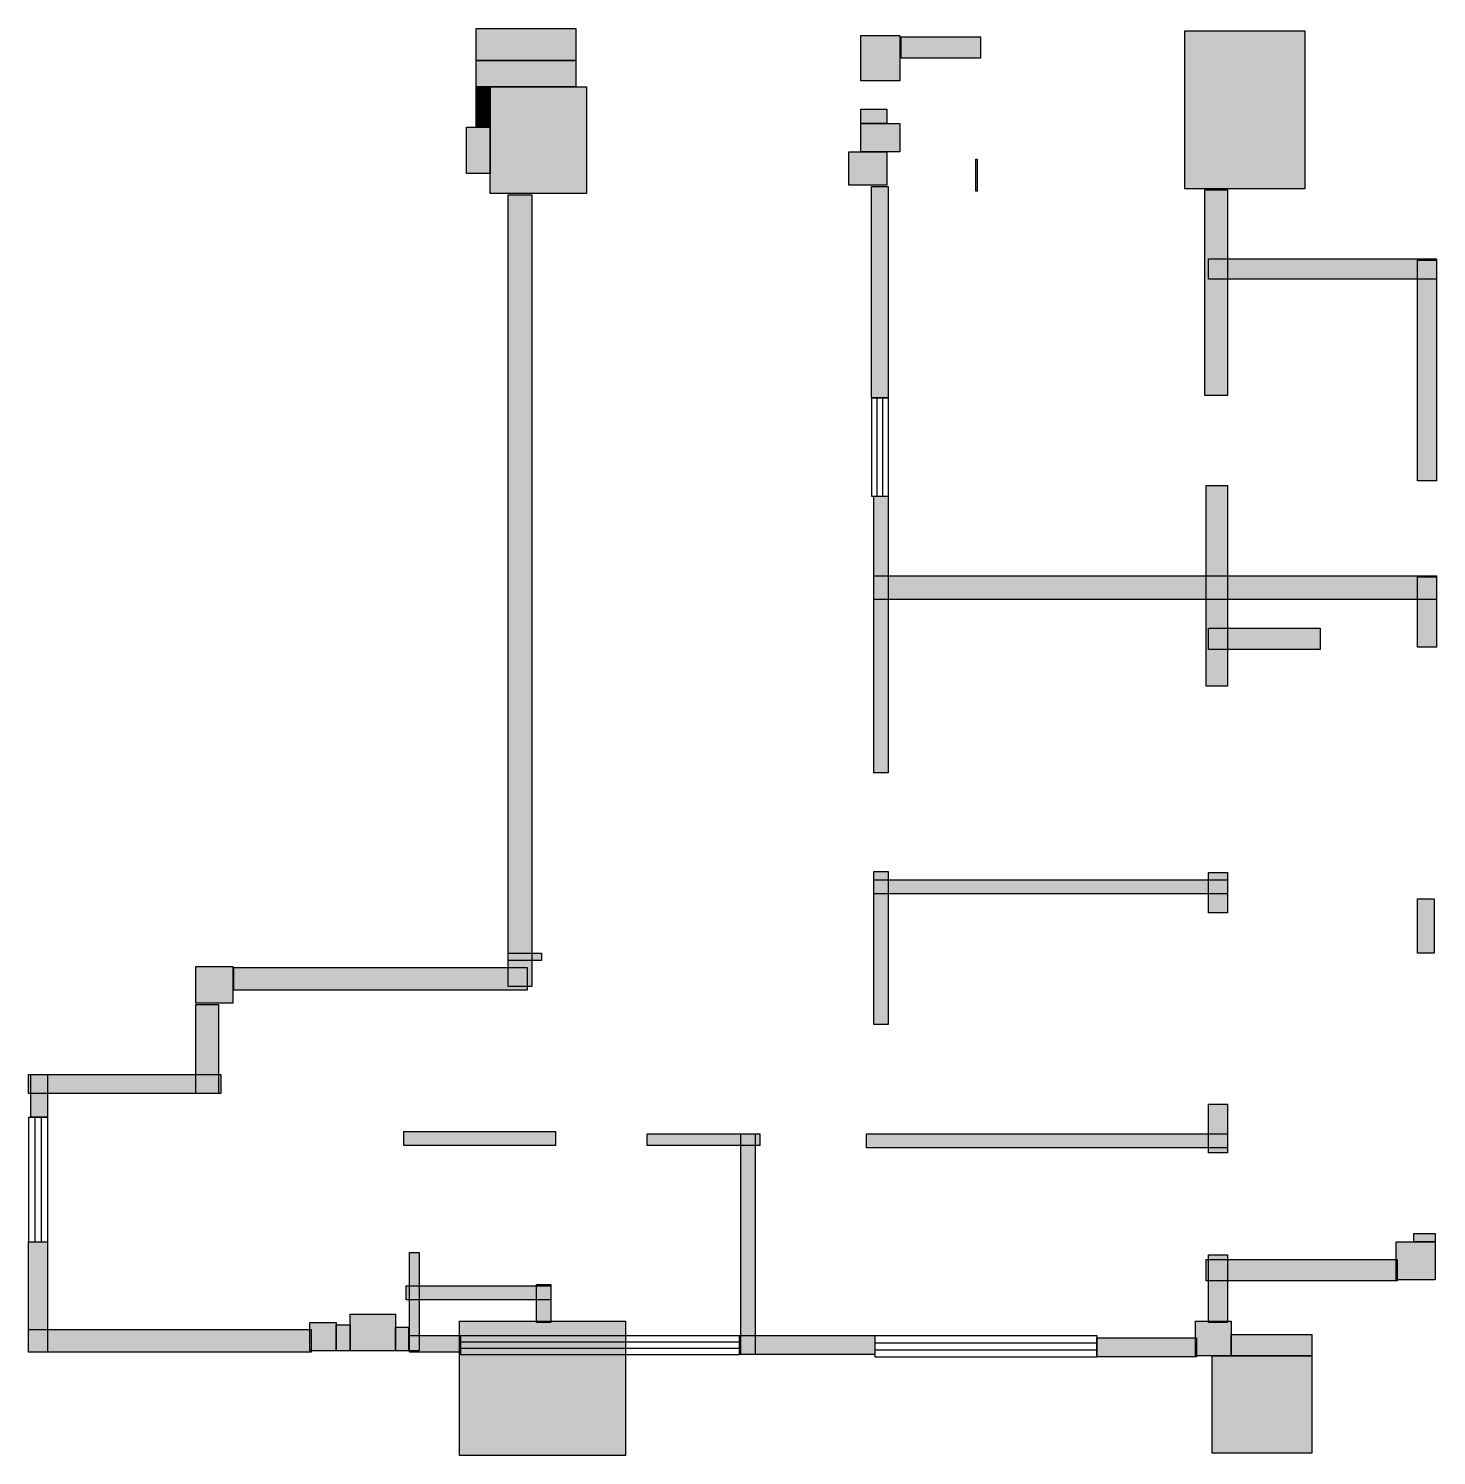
# Model space of a CAD drawing. Header units: centimetres. Extents: x 18 to 1062, y 21 to 1079.
import ezdxf

# ---------------------------------------------------------------- set-up
doc = ezdxf.new("R2010")
doc.units = ezdxf.units.CM
doc.layers.add('WALL', color=7, linetype='Continuous')
doc.layers.add('WINDOW', color=5, linetype='Continuous')

msp = doc.modelspace()

# ---------------------------------------------------------------- hatches: boundary and pattern name
at = {"layer": 'WALL'}
h = msp.add_hatch(color=256, dxfattribs=at)
h.dxf.hatch_style = 1
h.paths.add_polyline_path([(350.24, 1078.88), (424.16, 1078.88), (424.16, 1055.12), (350.24, 1055.12)])
h = msp.add_hatch(color=256, dxfattribs=at)
h.dxf.hatch_style = 1
h.paths.add_polyline_path([(635.36, 1073.6), (664.4, 1073.6), (664.4, 1040.16), (635.36, 1040.16)])
h = msp.add_hatch(color=256, dxfattribs=at)
h.dxf.hatch_style = 1
h.paths.add_polyline_path([(665.28, 1072.72), (724.24, 1072.72), (724.24, 1056.88), (665.28, 1056.88)])
h = msp.add_hatch(color=256, dxfattribs=at)
h.dxf.hatch_style = 1
h.paths.add_polyline_path([(875.6, 1077.12), (964.48, 1077.12), (964.48, 960.08), (875.6, 960.08)])
h = msp.add_hatch(color=256, dxfattribs=at)
h.dxf.hatch_style = 1
h.paths.add_polyline_path([(350.24, 1055.12), (424.16, 1055.12), (424.16, 1035.76), (350.24, 1035.76)])
h = msp.add_hatch(color=256, dxfattribs=at)
h.dxf.hatch_style = 1
h.paths.add_polyline_path([(350.24, 1035.76), (360.8, 1035.76), (360.8, 1023.44), (350.24, 1023.44)])
h = msp.add_hatch(color=256, dxfattribs=at)
h.dxf.hatch_style = 1
h.paths.add_polyline_path([(360.8, 1035.76), (432.08, 1035.76), (432.08, 956.56), (360.8, 956.56)])
h = msp.add_hatch(color=256, dxfattribs=at)
h.dxf.hatch_style = 1
h.paths.add_polyline_path([(350.24, 1023.44), (360.8, 1023.44), (360.8, 1013.76), (350.24, 1013.76)])
h = msp.add_hatch(color=256, dxfattribs=at)
h.dxf.hatch_style = 1
h.paths.add_polyline_path([(635.36, 1019.04), (654.72, 1019.04), (654.72, 1008.48), (635.36, 1008.48)])
h = msp.add_hatch(color=256, dxfattribs=at)
h.dxf.hatch_style = 1
h.paths.add_polyline_path([(343.2, 1005.84), (360.8, 1005.84), (360.8, 971.52), (343.2, 971.52)])
h = msp.add_hatch(color=256, dxfattribs=at)
h.dxf.hatch_style = 1
h.paths.add_polyline_path([(350.24, 1013.76), (360.8, 1013.76), (360.8, 1005.84), (350.24, 1005.84)])
h = msp.add_hatch(color=256, dxfattribs=at)
h.dxf.hatch_style = 1
h.paths.add_polyline_path([(635.36, 1008.48), (664.4, 1008.48), (664.4, 987.36), (635.36, 987.36)])
h = msp.add_hatch(color=256, dxfattribs=at)
h.dxf.hatch_style = 1
h.paths.add_polyline_path([(626.56, 987.36), (654.72, 987.36), (654.72, 962.72), (626.56, 962.72)])
h = msp.add_hatch(color=256, dxfattribs=at)
h.dxf.hatch_style = 1
h.paths.add_polyline_path([(720.72, 982.08), (721.6, 982.08), (721.6, 958.32), (720.72, 958.32)])
h = msp.add_hatch(color=256, dxfattribs=at)
h.dxf.hatch_style = 1
h.paths.add_polyline_path([(374, 955.68), (391.6, 955.68), (391.6, 368.72), (374, 368.72)])
h = msp.add_hatch(color=256, dxfattribs=at)
h.dxf.hatch_style = 1
h.paths.add_polyline_path([(643.28, 961.84), (655.6, 961.84), (655.6, 805.2), (643.28, 805.2)])
h = msp.add_hatch(color=256, dxfattribs=at)
h.dxf.hatch_style = 1
h.paths.add_polyline_path([(890.56, 959.2), (907.28, 959.2), (907.28, 806.96), (890.56, 806.96)])
h = msp.add_hatch(color=256, dxfattribs=at)
h.dxf.hatch_style = 1
h.paths.add_polyline_path([(893.2, 908.16), (1062.16, 908.16), (1062.16, 893.2), (893.2, 893.2)])
h = msp.add_hatch(color=256, dxfattribs=at)
h.dxf.hatch_style = 1
h.paths.add_polyline_path([(1048.08, 907.28), (1062.16, 907.28), (1062.16, 743.6), (1048.08, 743.6)])
h = msp.add_hatch(color=256, dxfattribs=at)
h.dxf.hatch_style = 1
h.paths.add_polyline_path([(645.04, 732.16), (655.6, 732.16), (655.6, 527.12), (645.04, 527.12)])
h = msp.add_hatch(color=256, dxfattribs=at)
h.dxf.hatch_style = 1
h.paths.add_polyline_path([(891.44, 740.08), (907.28, 740.08), (907.28, 591.36), (891.44, 591.36)])
h = msp.add_hatch(color=256, dxfattribs=at)
h.dxf.hatch_style = 1
h.paths.add_polyline_path([(645.04, 673.2), (1062.16, 673.2), (1062.16, 655.6), (645.04, 655.6)])
h = msp.add_hatch(color=256, dxfattribs=at)
h.dxf.hatch_style = 1
h.paths.add_polyline_path([(1048.08, 672.32), (1062.16, 672.32), (1062.16, 620.4), (1048.08, 620.4)])
h = msp.add_hatch(color=256, dxfattribs=at)
h.dxf.hatch_style = 1
h.paths.add_polyline_path([(893.2, 634.48), (975.92, 634.48), (975.92, 618.64), (893.2, 618.64)])
h = msp.add_hatch(color=256, dxfattribs=at)
h.dxf.hatch_style = 1
h.paths.add_polyline_path([(645.04, 454.08), (655.6, 454.08), (655.6, 340.56), (645.04, 340.56)])
h = msp.add_hatch(color=256, dxfattribs=at)
h.dxf.hatch_style = 1
h.paths.add_polyline_path([(645.04, 447.92), (907.28, 447.92), (907.28, 437.36), (645.04, 437.36)])
h = msp.add_hatch(color=256, dxfattribs=at)
h.dxf.hatch_style = 1
h.paths.add_polyline_path([(893.2, 453.2), (907.28, 453.2), (907.28, 423.28), (893.2, 423.28)])
h = msp.add_hatch(color=256, dxfattribs=at)
h.dxf.hatch_style = 1
h.paths.add_polyline_path([(1048.08, 433.84), (1060.4, 433.84), (1060.4, 393.36), (1048.08, 393.36)])
h = msp.add_hatch(color=256, dxfattribs=at)
h.dxf.hatch_style = 1
h.paths.add_polyline_path([(374, 393.36), (398.64, 393.36), (398.64, 388.08), (374, 388.08)])
h = msp.add_hatch(color=256, dxfattribs=at)
h.dxf.hatch_style = 1
h.paths.add_polyline_path([(142.56, 383.68), (169.84, 383.68), (169.84, 356.4), (142.56, 356.4)])
h = msp.add_hatch(color=256, dxfattribs=at)
h.dxf.hatch_style = 1
h.paths.add_polyline_path([(170.72, 382.8), (388.08, 382.8), (388.08, 366.08), (170.72, 366.08)])
h = msp.add_hatch(color=256, dxfattribs=at)
h.dxf.hatch_style = 1
h.paths.add_polyline_path([(142.56, 355.52), (159.28, 355.52), (159.28, 289.52), (142.56, 289.52)])
h = msp.add_hatch(color=256, dxfattribs=at)
h.dxf.hatch_style = 1
h.paths.add_polyline_path([(18.48, 303.6), (161.04, 303.6), (161.04, 289.52), (18.48, 289.52)])
h = msp.add_hatch(color=256, dxfattribs=at)
h.dxf.hatch_style = 1
h.paths.add_polyline_path([(20.24, 303.6), (32.56, 303.6), (32.56, 271.92), (20.24, 271.92)])
h = msp.add_hatch(color=256, dxfattribs=at)
h.dxf.hatch_style = 1
h.paths.add_polyline_path([(893.2, 281.6), (907.28, 281.6), (907.28, 245.52), (893.2, 245.52)])
h = msp.add_hatch(color=256, dxfattribs=at)
h.dxf.hatch_style = 1
h.paths.add_polyline_path([(296.56, 261.36), (409.2, 261.36), (409.2, 250.8), (296.56, 250.8)])
h = msp.add_hatch(color=256, dxfattribs=at)
h.dxf.hatch_style = 1
h.paths.add_polyline_path([(476.96, 259.6), (560.56, 259.6), (560.56, 250.8), (476.96, 250.8)])
h = msp.add_hatch(color=256, dxfattribs=at)
h.dxf.hatch_style = 1
h.paths.add_polyline_path([(546.48, 259.6), (557.04, 259.6), (557.04, 95.92), (546.48, 95.92)])
h = msp.add_hatch(color=256, dxfattribs=at)
h.dxf.hatch_style = 1
h.paths.add_polyline_path([(639.76, 259.6), (907.28, 259.6), (907.28, 249.04), (639.76, 249.04)])
h = msp.add_hatch(color=256, dxfattribs=at)
h.dxf.hatch_style = 1
h.paths.add_polyline_path([(1045.44, 185.68), (1061.28, 185.68), (1061.28, 179.52), (1045.44, 179.52)])
h = msp.add_hatch(color=256, dxfattribs=at)
h.dxf.hatch_style = 1
h.paths.add_polyline_path([(18.48, 179.52), (32.56, 179.52), (32.56, 97.68), (18.48, 97.68)])
h = msp.add_hatch(color=256, dxfattribs=at)
h.dxf.hatch_style = 1
h.paths.add_polyline_path([(300.96, 171.6), (308, 171.6), (308, 98.56), (300.96, 98.56)])
h = msp.add_hatch(color=256, dxfattribs=at)
h.dxf.hatch_style = 1
h.paths.add_polyline_path([(893.2, 169.84), (907.28, 169.84), (907.28, 119.68), (893.2, 119.68)])
h = msp.add_hatch(color=256, dxfattribs=at)
h.dxf.hatch_style = 1
h.paths.add_polyline_path([(1032.24, 179.52), (1061.28, 179.52), (1061.28, 151.36), (1032.24, 151.36)])
h = msp.add_hatch(color=256, dxfattribs=at)
h.dxf.hatch_style = 1
h.paths.add_polyline_path([(891.44, 166.32), (1033.12, 166.32), (1033.12, 150.48), (891.44, 150.48)])
h = msp.add_hatch(color=256, dxfattribs=at)
h.dxf.hatch_style = 1
h.paths.add_polyline_path([(298.32, 146.96), (405.68, 146.96), (405.68, 136.4), (298.32, 136.4)])
h = msp.add_hatch(color=256, dxfattribs=at)
h.dxf.hatch_style = 1
h.paths.add_polyline_path([(395.12, 147.84), (405.68, 147.84), (405.68, 119.68), (395.12, 119.68)])
h = msp.add_hatch(color=256, dxfattribs=at)
h.dxf.hatch_style = 1
h.paths.add_polyline_path([(227.04, 119.68), (246.4, 119.68), (246.4, 98.56), (227.04, 98.56)])
h = msp.add_hatch(color=256, dxfattribs=at)
h.dxf.hatch_style = 1
h.paths.add_polyline_path([(246.4, 117.92), (256.96, 117.92), (256.96, 98.56), (246.4, 98.56)])
h = msp.add_hatch(color=256, dxfattribs=at)
h.dxf.hatch_style = 1
h.paths.add_polyline_path([(256.96, 125.84), (290.4, 125.84), (290.4, 98.56), (256.96, 98.56)])
h = msp.add_hatch(color=256, dxfattribs=at)
h.dxf.hatch_style = 1
h.paths.add_polyline_path([(337.92, 120.56), (461.12, 120.56), (461.12, 21.12), (337.92, 21.12)])
h = msp.add_hatch(color=256, dxfattribs=at)
h.dxf.hatch_style = 1
h.paths.add_polyline_path([(883.52, 120.56), (909.92, 120.56), (909.92, 95.04), (883.52, 95.04)])
h = msp.add_hatch(color=256, dxfattribs=at)
h.dxf.hatch_style = 1
h.paths.add_polyline_path([(18.48, 114.4), (227.92, 114.4), (227.92, 97.68), (18.48, 97.68)])
h = msp.add_hatch(color=256, dxfattribs=at)
h.dxf.hatch_style = 1
h.paths.add_polyline_path([(290.4, 116.16), (300.08, 116.16), (300.08, 98.56), (290.4, 98.56)])
h = msp.add_hatch(color=256, dxfattribs=at)
h.dxf.hatch_style = 1
h.paths.add_polyline_path([(300.96, 110), (338.8, 110), (338.8, 97.68), (300.96, 97.68)])
h = msp.add_hatch(color=256, dxfattribs=at)
h.dxf.hatch_style = 1
h.paths.add_polyline_path([(545.6, 110), (645.92, 110), (645.92, 95.92), (545.6, 95.92)])
h = msp.add_hatch(color=256, dxfattribs=at)
h.dxf.hatch_style = 1
h.paths.add_polyline_path([(810.48, 108.24), (884.4, 108.24), (884.4, 94.16), (810.48, 94.16)])
h = msp.add_hatch(color=256, dxfattribs=at)
h.dxf.hatch_style = 1
h.paths.add_polyline_path([(909.92, 110.88), (969.76, 110.88), (969.76, 95.04), (909.92, 95.04)])
h = msp.add_hatch(color=256, dxfattribs=at)
h.dxf.hatch_style = 1
h.paths.add_polyline_path([(895.84, 95.04), (969.76, 95.04), (969.76, 22.88), (895.84, 22.88)])

# ---------------------------------------------------------------- linework, layer by layer
for points in [[(350.24, 1078.88), (424.16, 1078.88), (424.16, 1055.12), (350.24, 1055.12)], [(635.36, 1073.6), (664.4, 1073.6), (664.4, 1040.16), (635.36, 1040.16)], [(665.28, 1072.72), (724.24, 1072.72), (724.24, 1056.88), (665.28, 1056.88)], [(875.6, 1077.12), (964.48, 1077.12), (964.48, 960.08), (875.6, 960.08)], [(350.24, 1055.12), (424.16, 1055.12), (424.16, 1035.76), (350.24, 1035.76)], [(350.24, 1035.76), (360.8, 1035.76), (360.8, 1023.44), (350.24, 1023.44)], [(360.8, 1035.76), (432.08, 1035.76), (432.08, 956.56), (360.8, 956.56)], [(350.24, 1023.44), (360.8, 1023.44), (360.8, 1013.76), (350.24, 1013.76)], [(635.36, 1019.04), (654.72, 1019.04), (654.72, 1008.48), (635.36, 1008.48)], [(343.2, 1005.84), (360.8, 1005.84), (360.8, 971.52), (343.2, 971.52)], [(350.24, 1013.76), (360.8, 1013.76), (360.8, 1005.84), (350.24, 1005.84)], [(635.36, 1008.48), (664.4, 1008.48), (664.4, 987.36), (635.36, 987.36)], [(626.56, 987.36), (654.72, 987.36), (654.72, 962.72), (626.56, 962.72)], [(720.72, 982.08), (721.6, 982.08), (721.6, 958.32), (720.72, 958.32)], [(374, 955.68), (391.6, 955.68), (391.6, 368.72), (374, 368.72)], [(643.28, 961.84), (655.6, 961.84), (655.6, 805.2), (643.28, 805.2)], [(890.56, 959.2), (907.28, 959.2), (907.28, 806.96), (890.56, 806.96)], [(893.2, 908.16), (1062.16, 908.16), (1062.16, 893.2), (893.2, 893.2)], [(1048.08, 907.28), (1062.16, 907.28), (1062.16, 743.6), (1048.08, 743.6)], [(645.04, 732.16), (655.6, 732.16), (655.6, 527.12), (645.04, 527.12)], [(891.44, 740.08), (907.28, 740.08), (907.28, 591.36), (891.44, 591.36)], [(645.04, 673.2), (1062.16, 673.2), (1062.16, 655.6), (645.04, 655.6)], [(1048.08, 672.32), (1062.16, 672.32), (1062.16, 620.4), (1048.08, 620.4)], [(893.2, 634.48), (975.92, 634.48), (975.92, 618.64), (893.2, 618.64)], [(645.04, 454.08), (655.6, 454.08), (655.6, 340.56), (645.04, 340.56)], [(645.04, 447.92), (907.28, 447.92), (907.28, 437.36), (645.04, 437.36)], [(893.2, 453.2), (907.28, 453.2), (907.28, 423.28), (893.2, 423.28)], [(1048.08, 433.84), (1060.4, 433.84), (1060.4, 393.36), (1048.08, 393.36)], [(374, 393.36), (398.64, 393.36), (398.64, 388.08), (374, 388.08)], [(142.56, 383.68), (169.84, 383.68), (169.84, 356.4), (142.56, 356.4)], [(170.72, 382.8), (388.08, 382.8), (388.08, 366.08), (170.72, 366.08)], [(142.56, 355.52), (159.28, 355.52), (159.28, 289.52), (142.56, 289.52)], [(18.48, 303.6), (161.04, 303.6), (161.04, 289.52), (18.48, 289.52)], [(20.24, 303.6), (32.56, 303.6), (32.56, 271.92), (20.24, 271.92)], [(893.2, 281.6), (907.28, 281.6), (907.28, 245.52), (893.2, 245.52)], [(296.56, 261.36), (409.2, 261.36), (409.2, 250.8), (296.56, 250.8)], [(476.96, 259.6), (560.56, 259.6), (560.56, 250.8), (476.96, 250.8)], [(546.48, 259.6), (557.04, 259.6), (557.04, 95.92), (546.48, 95.92)], [(639.76, 259.6), (907.28, 259.6), (907.28, 249.04), (639.76, 249.04)], [(1045.44, 185.68), (1061.28, 185.68), (1061.28, 179.52), (1045.44, 179.52)], [(18.48, 179.52), (32.56, 179.52), (32.56, 97.68), (18.48, 97.68)], [(300.96, 171.6), (308, 171.6), (308, 98.56), (300.96, 98.56)], [(893.2, 169.84), (907.28, 169.84), (907.28, 119.68), (893.2, 119.68)], [(1032.24, 179.52), (1061.28, 179.52), (1061.28, 151.36), (1032.24, 151.36)], [(891.44, 166.32), (1033.12, 166.32), (1033.12, 150.48), (891.44, 150.48)], [(298.32, 146.96), (405.68, 146.96), (405.68, 136.4), (298.32, 136.4)], [(395.12, 147.84), (405.68, 147.84), (405.68, 119.68), (395.12, 119.68)], [(227.04, 119.68), (246.4, 119.68), (246.4, 98.56), (227.04, 98.56)], [(246.4, 117.92), (256.96, 117.92), (256.96, 98.56), (246.4, 98.56)], [(256.96, 125.84), (290.4, 125.84), (290.4, 98.56), (256.96, 98.56)], [(337.92, 120.56), (461.12, 120.56), (461.12, 21.12), (337.92, 21.12)], [(883.52, 120.56), (909.92, 120.56), (909.92, 95.04), (883.52, 95.04)], [(18.48, 114.4), (227.92, 114.4), (227.92, 97.68), (18.48, 97.68)], [(290.4, 116.16), (300.08, 116.16), (300.08, 98.56), (290.4, 98.56)], [(300.96, 110), (338.8, 110), (338.8, 97.68), (300.96, 97.68)], [(545.6, 110), (645.92, 110), (645.92, 95.92), (545.6, 95.92)], [(810.48, 108.24), (884.4, 108.24), (884.4, 94.16), (810.48, 94.16)], [(909.92, 110.88), (969.76, 110.88), (969.76, 95.04), (909.92, 95.04)], [(895.84, 95.04), (969.76, 95.04), (969.76, 22.88), (895.84, 22.88)]]:
    msp.add_lwpolyline(points, close=True, dxfattribs=at)
at = {"layer": 'WINDOW'}
for p, q in [((643.28, 805.2), (643.28, 732.16)), ((643.28, 805.2), (655.6, 805.2)), ((647.39, 805.2), (647.39, 732.16)), ((651.49, 805.2), (651.49, 732.16)), ((655.6, 805.2), (655.6, 732.16)), ((643.28, 732.16), (655.6, 732.16)), ((18.48, 271.92), (18.48, 179.52)), ((18.48, 271.92), (32.56, 271.92)), ((23.17, 271.92), (23.17, 179.52)), ((27.87, 271.92), (27.87, 179.52)), ((32.56, 271.92), (32.56, 179.52)), ((18.48, 179.52), (32.56, 179.52)), ((338.8, 110), (545.6, 110)), ((338.8, 110), (338.8, 95.92)), ((545.6, 110), (545.6, 95.92)), ((645.92, 110), (810.48, 110)), ((645.92, 110), (645.92, 94.16)), ((810.48, 110), (810.48, 94.16)), ((338.8, 105.31), (545.6, 105.31)), ((338.8, 100.61), (545.6, 100.61)), ((338.8, 95.92), (545.6, 95.92)), ((645.92, 104.72), (810.48, 104.72)), ((645.92, 99.44), (810.48, 99.44)), ((645.92, 94.16), (810.48, 94.16))]:
    msp.add_line(p, q, dxfattribs=at)

doc.saveas('drawing.dxf')
